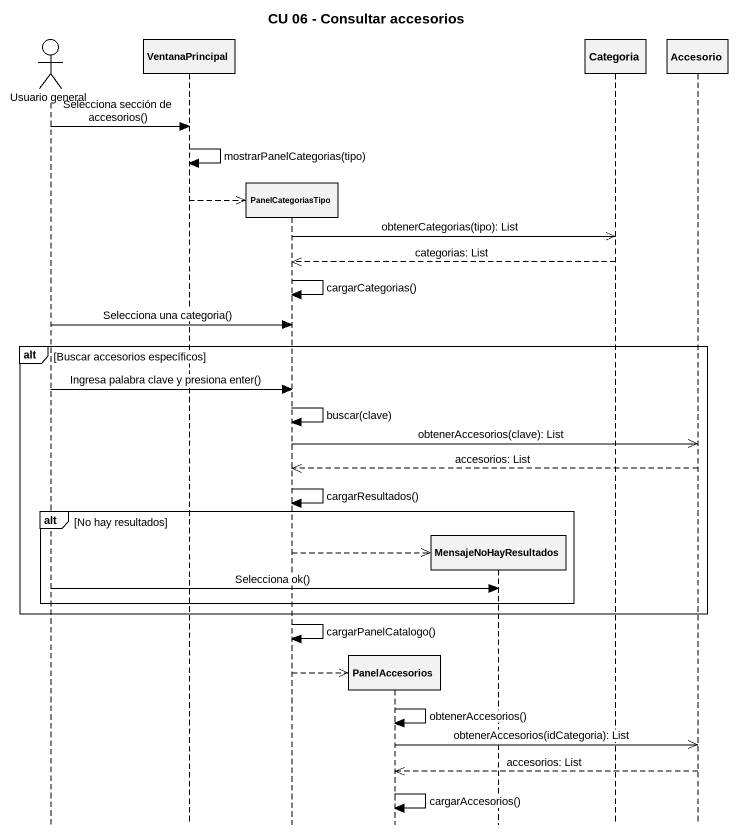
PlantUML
@startuml
title CU 06 - Consultar accesorios
hide footbox
actor "Usuario general" as Usuario_general
participant VentanaPrincipal
participant PanelCategoriasTipo
participant PanelAccesorios
participant MensajeNoHayResultados
participant Categoria
participant Accesorio

Usuario_general -> VentanaPrincipal : Selecciona sección de accesorios()
VentanaPrincipal -> VentanaPrincipal : mostrarPanelCategorias(tipo)
VentanaPrincipal -->> PanelCategoriasTipo **
PanelCategoriasTipo ->> Categoria : obtenerCategorias(tipo): List
Categoria -->> PanelCategoriasTipo : categorias: List
PanelCategoriasTipo -> PanelCategoriasTipo : cargarCategorias()
Usuario_general -> PanelCategoriasTipo : Selecciona una categoria()
alt Buscar accesorios específicos
  Usuario_general -> PanelCategoriasTipo : Ingresa palabra clave y presiona enter()
  PanelCategoriasTipo -> PanelCategoriasTipo : buscar(clave)
  PanelCategoriasTipo ->> Accesorio : obtenerAccesorios(clave): List
  Accesorio -->> PanelCategoriasTipo : accesorios: List
  PanelCategoriasTipo -> PanelCategoriasTipo : cargarResultados()
  alt No hay resultados
    PanelCategoriasTipo -->> MensajeNoHayResultados **
    Usuario_general -> MensajeNoHayResultados : Selecciona ok()
  end
end
PanelCategoriasTipo -> PanelCategoriasTipo : cargarPanelCatalogo()
PanelCategoriasTipo -->> PanelAccesorios **
PanelAccesorios -> PanelAccesorios : obtenerAccesorios()
PanelAccesorios ->> Accesorio : obtenerAccesorios(idCategoria): List
Accesorio -->> PanelAccesorios : accesorios: List
PanelAccesorios -> PanelAccesorios : cargarAccesorios()
@enduml
